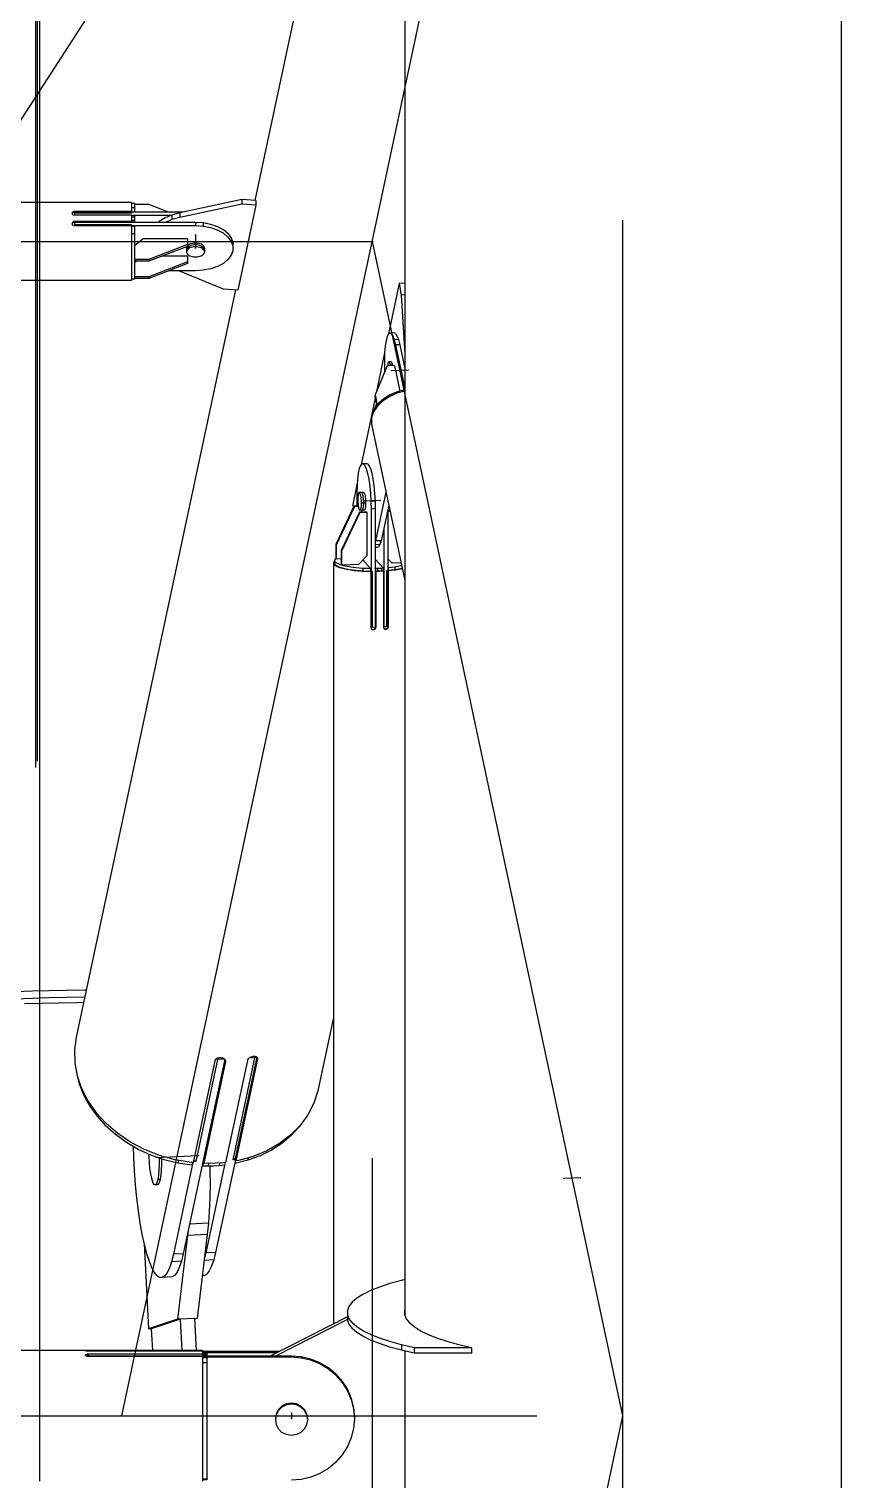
# Model space of a CAD drawing. Header units: millimetres. Extents: x 150209.93 to 150215.05, y 136675.65 to 136679.93.
# Drawn here: x 150211.3608 to 150211.4175, y 136676.3142 to 136676.4155 of the extents above; entities that cross this region are included whole.
import ezdxf

# ---------------------------------------------------------------- set-up
doc = ezdxf.new("R2010")
doc.units = ezdxf.units.MM
doc.header["$LTSCALE"] = 0.25
for name, pattern in [('CENTER', [50.8, 31.75, -6.35, 6.35, -6.35]), ('XKITLINE00', [0]), ('XKITLINE02', [4, 2, -2])]:
    doc.linetypes.add(name, pattern=pattern)

# ---------------------------------------------------------------- blocks, each defined once
blk = doc.blocks.new('çatıı')
at = {"color": 8, "linetype": 'CENTER'}
for p, q in [((12195, 3440.27), (12370, 4260.27)), ((12370, 2357.78), (12370, 3985.69)), ((11927.5, 3850.27), (12282.5, 3850.27)), ((12220.7, 3852.68), (12220.7, 3847.87)), ((12282.5, 3030.27), (12282.5, 3850.27)), ((12370, 3440.27), (12282.5, 3850.27)), ((12289.14, 3805.2), (12295.04, 3805.44)), ((12285.44, 3759.83), (12279.55, 3759.59)), ((12206.96, 3530.51), (12221.68, 3531.13)), ((12355.23, 3523.37), (12349.34, 3523.12)), ((11840, 3440.27), (12370, 3440.27)), ((12370, 2620.27), (12195, 3440.27)), ((12254.2, 3441.28), (12254.2, 3439.27)), ((12282.5, 3030.27), (12370, 3440.27))]:
    blk.add_line(p, q, dxfattribs=at)
at = {"color": 116, "linetype": 'XKITLINE02', "true_color": 0x136734}
for p, q in [((12164.82, 4166.61), (12164.82, 3000.84)), ((12165.35, 4168.77), (12165.35, 3002.41)), ((12166.2, 3987), (12166.2, 3902.93)), ((12166.2, 3463.1), (12166.2, 3417.45))]:
    blk.add_line(p, q, dxfattribs=at)
at = {"color": 8, "linetype": 'XKITLINE00'}
for p, q in [((12262.23, 4051.51), (11986.48, 3624.87)), ((12280.73, 4048.99), (12241.38, 3864.57)), ((12293.8, 3985.69), (12293.8, 3475.54)), ((12446.2, 3985.69), (12446.2, 2357.78)), ((12198.4, 3863.92), (12140.98, 3863.92)), ((12177.59, 3860.28), (12177.55, 3860.09)), ((12177.55, 3860.09), (12177.59, 3859.9)), ((12177.71, 3860.46), (12177.59, 3860.28)), ((12177.71, 3860.1), (12177.59, 3859.92)), ((12177.59, 3859.9), (12177.71, 3859.72)), ((12177.88, 3860.58), (12177.71, 3860.46)), ((12177.87, 3860.21), (12177.71, 3860.1)), ((12177.9, 3860.23), (12177.87, 3860.21)), ((12178.14, 3860.67), (12177.9, 3860.59)), ((12178.14, 3860.3), (12177.9, 3860.23)), ((12178.4, 3860.7), (12178.14, 3860.67)), ((12178.4, 3860.33), (12178.14, 3860.3)), ((12178.4, 3860.7), (12178.4, 3860.36)), ((12198.4, 3860.7), (12178.4, 3860.7)), ((12198.4, 3860.36), (12178.4, 3860.36)), ((12178.4, 3860.36), (12178.4, 3859.47)), ((12198.4, 3860.15), (12178.4, 3860.15)), ((12198.4, 3863.92), (12198.4, 3863.48)), ((12198.4, 3863.48), (12198.4, 3860.51)), ((12199.4, 3863.48), (12198.4, 3863.48)), ((12199.4, 3861.98), (12198.4, 3861.98)), ((12198.4, 3860.51), (12198.4, 3860.15)), ((12216.41, 3860.51), (12198.4, 3860.51)), ((12199.4, 3863.48), (12199.4, 3863)), ((12204.4, 3863.18), (12199.4, 3863.18)), ((12199.4, 3863), (12199.4, 3860.51)), ((12211.32, 3860.51), (12204.4, 3863.18)), ((12215.18, 3860.25), (12212.48, 3859.49)), ((12236.86, 3864.92), (12215.18, 3860.25)), ((12236.86, 3863.31), (12215.18, 3858.65)), ((12215.18, 3860.25), (12215.18, 3858.65)), ((12241.82, 3862.93), (12235.49, 3833.27)), ((12236.86, 3864.92), (12236.86, 3863.31)), ((12241.82, 3864.54), (12236.86, 3864.92)), ((12241.82, 3862.93), (12236.86, 3863.31)), ((12241.82, 3864.54), (12241.82, 3862.93)), ((12177.59, 3856.71), (12177.55, 3856.48)), ((12177.55, 3856.48), (12177.59, 3856.25)), ((12177.71, 3856.92), (12177.59, 3856.71)), ((12177.71, 3856.56), (12177.59, 3856.35)), ((12177.59, 3856.25), (12177.71, 3856.05)), ((12177.9, 3859.58), (12177.71, 3859.72)), ((12177.9, 3857.08), (12177.71, 3856.92)), ((12177.9, 3856.72), (12177.71, 3856.56)), ((12177.9, 3855.89), (12177.71, 3856.05)), ((12178.14, 3859.5), (12177.9, 3859.58)), ((12178.14, 3857.19), (12177.9, 3857.08)), ((12178.14, 3856.83), (12177.9, 3856.72)), ((12178.14, 3855.8), (12177.9, 3855.89)), ((12178.4, 3859.47), (12178.14, 3859.5)), ((12178.4, 3857.22), (12178.14, 3857.19)), ((12178.14, 3857.19), (12178.14, 3856.83)), ((12178.4, 3856.86), (12178.14, 3856.83)), ((12178.4, 3855.74), (12178.14, 3855.8)), ((12198.4, 3859.47), (12178.4, 3859.47)), ((12178.4, 3857.22), (12178.4, 3856.91)), ((12198.4, 3857.22), (12178.4, 3857.22)), ((12178.4, 3856.91), (12178.4, 3855.74)), ((12220.7, 3856.91), (12178.4, 3856.91)), ((12198.4, 3856.07), (12178.4, 3856.07)), ((12198.4, 3855.74), (12178.4, 3855.74)), ((12198.4, 3859.47), (12198.4, 3857.22)), ((12212.05, 3859.31), (12198.4, 3859.31)), ((12199.4, 3859.28), (12198.4, 3859.28)), ((12199.4, 3858.75), (12198.4, 3858.75)), ((12199.4, 3857.63), (12198.4, 3857.63)), ((12198.4, 3857.22), (12198.4, 3856.91)), ((12198.4, 3857.03), (12198.4, 3856.91)), ((12199.4, 3857.03), (12198.4, 3857.03)), ((12198.4, 3856.07), (12198.4, 3855.74)), ((12198.4, 3855.74), (12198.4, 3836.63)), ((12220.7, 3855.7), (12198.4, 3855.7)), ((12199.4, 3855.49), (12198.4, 3855.49)), ((12199.4, 3859.28), (12199.4, 3858.2)), ((12199.4, 3858.2), (12199.4, 3856.91)), ((12199.4, 3855.49), (12199.4, 3850.2)), ((12207.99, 3857.18), (12207.69, 3856.91)), ((12210.06, 3858.46), (12207.99, 3857.18)), ((12212.48, 3859.49), (12210.06, 3858.46)), ((12212.48, 3857.89), (12210.18, 3856.91)), ((12212.48, 3859.49), (12212.48, 3857.89)), ((12215.18, 3858.65), (12212.48, 3857.89)), ((12220.7, 3856.91), (12220.7, 3855.7)), ((12223.43, 3856.74), (12220.7, 3856.91)), ((12223.43, 3855.53), (12220.7, 3855.7)), ((12223.43, 3856.74), (12223.43, 3855.53)), ((12226.03, 3856.23), (12223.43, 3856.74)), ((12226.03, 3855.03), (12223.43, 3855.53)), ((12228.4, 3855.41), (12226.03, 3856.23)), ((12228.4, 3854.21), (12226.03, 3855.03)), ((12230.44, 3854.31), (12228.4, 3855.41)), ((12199.4, 3852.9), (12198.4, 3852.9)), ((12202.4, 3851.16), (12199.4, 3848.76)), ((12199.4, 3850.2), (12199.4, 3843.96)), ((12217.9, 3851.16), (12202.4, 3851.16)), ((12217.9, 3851.16), (12217.9, 3848.56)), ((12230.44, 3853.11), (12228.4, 3854.21)), ((12232.05, 3852.99), (12230.44, 3854.31)), ((12232.05, 3851.79), (12230.44, 3853.11)), ((12232.05, 3852.99), (12233.16, 3851.49)), ((12232.05, 3851.79), (12233.16, 3850.29)), ((12233.16, 3851.49), (12233.73, 3849.89)), ((12233.16, 3850.29), (12233.73, 3848.69)), ((12233.73, 3849.89), (12233.73, 3847.05)), ((12217.9, 3849.16), (12204.4, 3843.95)), ((12217.9, 3848.56), (12204.4, 3843.35)), ((12217.9, 3845.18), (12209.15, 3845.18)), ((12217.65, 3848.19), (12217.6, 3847.87)), ((12217.6, 3847.87), (12217.6, 3847.23)), ((12217.65, 3847.55), (12217.6, 3847.23)), ((12217.65, 3847.55), (12217.6, 3847.23)), ((12217.6, 3847.23), (12217.6, 3846.59)), ((12217.65, 3846.91), (12217.6, 3846.59)), ((12217.6, 3846.59), (12217.65, 3846.27)), ((12217.79, 3848.5), (12217.65, 3848.19)), ((12217.79, 3847.86), (12217.65, 3847.55)), ((12217.79, 3847.86), (12217.65, 3847.55)), ((12217.79, 3847.22), (12217.65, 3846.91)), ((12217.65, 3846.27), (12217.79, 3845.95)), ((12217.8, 3848.52), (12217.79, 3848.5)), ((12218.02, 3848.16), (12217.79, 3847.86)), ((12218.02, 3848.16), (12217.79, 3847.86)), ((12218.02, 3847.51), (12217.79, 3847.22)), ((12217.79, 3845.95), (12218.02, 3845.66)), ((12218.02, 3848.8), (12217.9, 3848.65)), ((12217.9, 3845.18), (12217.9, 3842.58)), ((12218.33, 3849.06), (12218.02, 3848.8)), ((12218.33, 3848.42), (12218.02, 3848.16)), ((12218.33, 3848.42), (12218.02, 3848.16)), ((12218.33, 3847.78), (12218.02, 3847.51)), ((12218.33, 3845.4), (12218.02, 3845.66)), ((12218.71, 3849.29), (12218.33, 3849.06)), ((12218.71, 3848.65), (12218.33, 3848.42)), ((12218.71, 3848.65), (12218.33, 3848.42)), ((12218.71, 3848.01), (12218.33, 3847.78)), ((12218.71, 3845.17), (12218.33, 3845.4)), ((12219.15, 3849.48), (12218.71, 3849.29)), ((12219.15, 3848.83), (12218.71, 3848.65)), ((12219.15, 3848.83), (12218.71, 3848.65)), ((12219.15, 3848.19), (12218.71, 3848.01)), ((12219.15, 3844.98), (12218.71, 3845.17)), ((12219.64, 3849.61), (12219.15, 3849.48)), ((12219.64, 3848.97), (12219.15, 3848.83)), ((12219.64, 3848.97), (12219.15, 3848.83)), ((12219.64, 3848.33), (12219.15, 3848.19)), ((12219.64, 3844.85), (12219.15, 3844.98)), ((12220.16, 3849.7), (12219.64, 3849.61)), ((12220.16, 3849.05), (12219.64, 3848.97)), ((12220.16, 3849.05), (12219.64, 3848.97)), ((12220.16, 3848.41), (12219.64, 3848.33)), ((12220.16, 3844.76), (12219.64, 3844.85)), ((12220.7, 3849.72), (12220.16, 3849.7)), ((12220.7, 3849.08), (12220.16, 3849.05)), ((12220.7, 3849.08), (12220.16, 3849.05)), ((12220.7, 3848.44), (12220.16, 3848.41)), ((12220.7, 3844.73), (12220.16, 3844.76)), ((12220.7, 3849.72), (12220.7, 3849.08)), ((12221.24, 3849.7), (12220.7, 3849.72)), ((12221.24, 3849.05), (12220.7, 3849.08)), ((12221.24, 3849.05), (12220.7, 3849.08)), ((12220.7, 3849.08), (12220.7, 3848.44)), ((12221.24, 3848.41), (12220.7, 3848.44)), ((12221.24, 3844.76), (12220.7, 3844.73)), ((12221.76, 3849.61), (12221.24, 3849.7)), ((12221.76, 3848.97), (12221.24, 3849.05)), ((12221.76, 3848.97), (12221.24, 3849.05)), ((12221.76, 3848.33), (12221.24, 3848.41)), ((12221.76, 3844.85), (12221.24, 3844.76)), ((12222.25, 3849.48), (12221.76, 3849.61)), ((12222.25, 3848.83), (12221.76, 3848.97)), ((12222.25, 3848.83), (12221.76, 3848.97)), ((12222.25, 3848.19), (12221.76, 3848.33)), ((12222.25, 3844.98), (12221.76, 3844.85)), ((12222.7, 3849.29), (12222.25, 3849.48)), ((12222.7, 3848.65), (12222.25, 3848.83)), ((12222.7, 3848.65), (12222.25, 3848.83)), ((12222.7, 3848.01), (12222.25, 3848.19)), ((12222.7, 3845.17), (12222.25, 3844.98)), ((12223.08, 3849.06), (12222.7, 3849.29)), ((12223.08, 3848.42), (12222.7, 3848.65)), ((12223.08, 3848.42), (12222.7, 3848.65)), ((12223.08, 3847.78), (12222.7, 3848.01)), ((12223.08, 3845.4), (12222.7, 3845.17)), ((12223.39, 3848.8), (12223.08, 3849.06)), ((12223.39, 3848.16), (12223.08, 3848.42)), ((12223.39, 3848.16), (12223.08, 3848.42)), ((12223.39, 3847.51), (12223.08, 3847.78)), ((12223.39, 3845.66), (12223.08, 3845.4)), ((12223.39, 3848.8), (12223.62, 3848.5)), ((12223.39, 3848.16), (12223.62, 3847.86)), ((12223.39, 3848.16), (12223.62, 3847.86)), ((12223.39, 3847.51), (12223.62, 3847.22)), ((12223.62, 3845.95), (12223.39, 3845.66)), ((12223.62, 3848.5), (12223.76, 3848.19)), ((12223.62, 3847.86), (12223.76, 3847.55)), ((12223.62, 3847.86), (12223.76, 3847.55)), ((12223.62, 3847.22), (12223.76, 3846.91)), ((12223.76, 3846.27), (12223.62, 3845.95)), ((12223.76, 3848.19), (12223.8, 3847.87)), ((12223.76, 3847.55), (12223.8, 3847.23)), ((12223.76, 3847.55), (12223.8, 3847.23)), ((12223.76, 3846.91), (12223.8, 3846.59)), ((12223.8, 3846.59), (12223.76, 3846.27)), ((12223.8, 3847.87), (12223.8, 3847.23)), ((12223.8, 3847.23), (12223.8, 3846.59)), ((12233.16, 3845.45), (12232.05, 3843.95)), ((12233.73, 3847.05), (12233.16, 3845.45)), ((12199.4, 3843.96), (12199.4, 3843.95)), ((12199.4, 3843.95), (12199.4, 3843.92)), ((12204.4, 3843.95), (12199.4, 3843.95)), ((12199.4, 3843.92), (12199.4, 3837.39)), ((12200.12, 3843.35), (12199.4, 3842.77)), ((12204.4, 3843.35), (12199.4, 3843.35)), ((12204.4, 3843.95), (12204.4, 3843.35)), ((12217.9, 3843.18), (12204.4, 3837.97)), ((12217.9, 3842.58), (12204.4, 3837.37)), ((12220.7, 3840.04), (12211.32, 3840.04)), ((12230.53, 3833.65), (12214.91, 3840.04)), ((12223.43, 3840.21), (12220.7, 3840.04)), ((12226.03, 3840.71), (12223.43, 3840.21)), ((12228.4, 3841.53), (12226.03, 3840.71)), ((12230.44, 3842.63), (12228.4, 3841.53)), ((12232.05, 3843.95), (12230.44, 3842.63)), ((12198.4, 3836.63), (12123.35, 3836.63)), ((12199.4, 3837.06), (12198.4, 3837.06)), ((12204.4, 3837.97), (12199.4, 3837.97)), ((12199.4, 3837.39), (12199.4, 3837.37)), ((12199.4, 3837.37), (12199.4, 3837.13)), ((12204.4, 3837.37), (12199.4, 3837.37)), ((12199.4, 3837.13), (12199.4, 3837.06)), ((12204.4, 3837.97), (12204.4, 3837.37)), ((12291.86, 3835.58), (12288.16, 3817.99)), ((12293.8, 3835.66), (12291.86, 3835.58)), ((12291.86, 3835.58), (12292.57, 3831.56)), ((12234.71, 3833.33), (12179.05, 3572.53)), ((12235.49, 3833.27), (12230.53, 3833.65)), ((12293.8, 3831.61), (12292.57, 3831.56)), ((12292.57, 3831.56), (12293.8, 3810.93)), ((12287.27, 3815.62), (12286.97, 3813.75)), ((12287.64, 3817.04), (12287.27, 3815.62)), ((12288.08, 3817.94), (12287.64, 3817.04)), ((12288.57, 3818.28), (12288.08, 3817.94)), ((12290.04, 3818.34), (12288.57, 3818.28)), ((12289.08, 3818.05), (12288.57, 3818.28)), ((12289.08, 3818.05), (12289.6, 3817.26)), ((12289.6, 3817.26), (12290.09, 3815.94)), ((12290.56, 3818.11), (12290.04, 3818.34)), ((12291.57, 3816.01), (12290.09, 3815.94)), ((12290.09, 3815.94), (12290.55, 3814.16)), ((12290.56, 3818.11), (12291.07, 3817.32)), ((12291.07, 3817.32), (12291.57, 3816.01)), ((12291.57, 3816.01), (12292.02, 3814.22)), ((12286.77, 3811.39), (12283.93, 3797.91)), ((12286.77, 3811.5), (12286.68, 3808.98)), ((12286.97, 3813.75), (12286.77, 3811.5)), ((12292.02, 3814.22), (12290.55, 3814.16)), ((12290.55, 3814.16), (12293.8, 3798.94)), ((12292.02, 3814.22), (12293.8, 3805.9)), ((12287.71, 3806.82), (12283.43, 3796.72)), ((12286.68, 3808.98), (12286.69, 3806.29)), ((12286.69, 3806.29), (12286.77, 3804.59)), ((12290.17, 3806.92), (12287.71, 3806.82)), ((12287.83, 3807.02), (12287.81, 3806.82)), ((12287.88, 3807.42), (12287.83, 3807.02)), ((12287.94, 3807.76), (12287.88, 3807.42)), ((12288.02, 3808.01), (12287.94, 3807.76)), ((12288.11, 3808.18), (12288.02, 3808.01)), ((12288.2, 3808.26), (12288.11, 3808.18)), ((12288.99, 3808.29), (12288.2, 3808.26)), ((12288.3, 3808.24), (12288.2, 3808.26)), ((12288.3, 3808.24), (12288.4, 3808.13)), ((12288.4, 3808.13), (12288.51, 3807.93)), ((12288.51, 3807.93), (12288.6, 3807.64)), ((12288.6, 3807.64), (12288.69, 3807.28)), ((12289.48, 3807.32), (12288.69, 3807.28)), ((12288.69, 3807.28), (12288.77, 3806.86)), ((12289.09, 3808.27), (12288.99, 3808.29)), ((12289.09, 3808.27), (12289.19, 3808.16)), ((12289.19, 3808.16), (12289.29, 3807.96)), ((12289.29, 3807.96), (12289.39, 3807.68)), ((12289.39, 3807.68), (12289.48, 3807.32)), ((12289.48, 3807.32), (12289.55, 3806.89)), ((12290.17, 3806.92), (12292.07, 3798.03)), ((12283.43, 3795.52), (12278.55, 3772.34)), ((12283.43, 3796.72), (12283.32, 3796.04)), ((12283.32, 3796.04), (12284.01, 3792.8)), ((12283.43, 3796.72), (12284.21, 3793.08)), ((12285.99, 3794.46), (12284.11, 3792.63)), ((12286.54, 3795.37), (12284.76, 3793.79)), ((12288.34, 3796.03), (12285.99, 3794.46)), ((12288.69, 3796.71), (12286.54, 3795.37)), ((12291.06, 3797.25), (12288.34, 3796.03)), ((12291.12, 3797.77), (12288.69, 3796.71)), ((12293.8, 3798), (12291.06, 3797.25)), ((12293.74, 3798.49), (12291.12, 3797.77)), ((12291.12, 3797.77), (12291.23, 3797.29)), ((12293.74, 3798.49), (12293.8, 3798.21)), ((12282.81, 3790.61), (12282.15, 3788.52)), ((12282.36, 3789.88), (12282.25, 3789.2)), ((12282.25, 3789.2), (12282.3, 3788.98)), ((12283.87, 3793.45), (12282.36, 3789.88)), ((12282.36, 3789.88), (12282.45, 3789.46)), ((12282.6, 3790.2), (12282.53, 3789.7)), ((12283.43, 3792.04), (12282.6, 3790.2)), ((12284.11, 3792.63), (12282.81, 3790.61)), ((12284.2, 3793.05), (12283.43, 3792.04)), ((12284.21, 3793.08), (12284.2, 3793.05)), ((12284.76, 3793.79), (12284.21, 3793.06)), ((12284.22, 3793.08), (12284.21, 3793.08)), ((12282.15, 3788.52), (12282.16, 3786.46)), ((12282.16, 3786.46), (12293.8, 3731.95)), ((12277.55, 3769.35), (12277.29, 3767.32)), ((12277.89, 3770.95), (12277.55, 3769.35)), ((12278.31, 3772.05), (12277.89, 3770.95)), ((12278.79, 3772.61), (12278.31, 3772.05)), ((12280.26, 3772.67), (12278.79, 3772.61)), ((12279.29, 3772.6), (12278.79, 3772.61)), ((12279.29, 3772.6), (12279.81, 3772.02)), ((12279.81, 3772.02), (12280.31, 3770.9)), ((12280.76, 3772.66), (12280.26, 3772.67)), ((12280.31, 3770.9), (12280.79, 3769.28)), ((12280.76, 3772.66), (12281.28, 3772.08)), ((12280.79, 3769.28), (12281.2, 3767.24)), ((12281.28, 3772.08), (12281.79, 3770.96)), ((12281.79, 3770.96), (12282.26, 3769.34)), ((12282.26, 3769.34), (12282.68, 3767.3)), ((12277.19, 3765.86), (12275.64, 3758.47)), ((12277.13, 3764.96), (12277.08, 3762.36)), ((12277.29, 3767.32), (12277.13, 3764.96)), ((12281.2, 3767.24), (12281.55, 3764.87)), ((12281.55, 3764.87), (12281.81, 3762.26)), ((12282.68, 3767.3), (12283.02, 3764.93)), ((12283.02, 3764.93), (12283.28, 3762.32)), ((12277.08, 3762.36), (12277.08, 3757.96)), ((12277.4, 3760.69), (12277.39, 3760.18)), ((12277.39, 3760.18), (12277.4, 3759.64)), ((12277.43, 3761.17), (12277.4, 3760.69)), ((12277.4, 3759.64), (12277.43, 3759.1)), ((12277.47, 3761.6), (12277.43, 3761.17)), ((12277.43, 3759.1), (12277.47, 3758.58)), ((12277.53, 3761.97), (12277.47, 3761.6)), ((12277.6, 3762.26), (12277.53, 3761.97)), ((12277.69, 3762.47), (12277.6, 3762.26)), ((12277.78, 3762.59), (12277.69, 3762.47)), ((12277.88, 3762.62), (12277.78, 3762.59)), ((12278.66, 3762.65), (12277.88, 3762.62)), ((12277.98, 3762.55), (12277.88, 3762.62)), ((12278.76, 3762.58), (12277.98, 3762.55)), ((12277.98, 3762.55), (12278.08, 3762.39)), ((12278.08, 3762.39), (12278.18, 3762.14)), ((12278.18, 3762.14), (12278.27, 3761.82)), ((12278.27, 3761.82), (12278.35, 3761.42)), ((12278.35, 3761.42), (12278.43, 3760.97)), ((12278.43, 3760.97), (12278.48, 3760.47)), ((12278.48, 3760.47), (12278.53, 3759.94)), ((12278.53, 3759.94), (12278.55, 3759.4)), ((12278.55, 3759.4), (12278.56, 3758.87)), ((12278.56, 3758.87), (12278.55, 3758.35)), ((12279.35, 3758.9), (12278.56, 3758.87)), ((12279.45, 3762.68), (12278.66, 3762.65)), ((12278.76, 3762.58), (12278.66, 3762.65)), ((12278.76, 3762.58), (12278.66, 3762.65)), ((12279.55, 3762.61), (12278.76, 3762.58)), ((12278.76, 3762.58), (12278.87, 3762.42)), ((12278.76, 3762.58), (12278.87, 3762.42)), ((12278.87, 3762.42), (12278.96, 3762.18)), ((12278.87, 3762.42), (12278.96, 3762.18)), ((12278.96, 3762.18), (12279.06, 3761.85)), ((12278.96, 3762.18), (12279.06, 3761.85)), ((12279.06, 3761.85), (12279.14, 3761.45)), ((12279.06, 3761.85), (12279.14, 3761.45)), ((12279.14, 3761.45), (12279.21, 3761)), ((12279.14, 3761.45), (12279.21, 3761)), ((12279.21, 3761), (12279.27, 3760.5)), ((12279.21, 3761), (12279.27, 3760.5)), ((12279.27, 3760.5), (12279.31, 3759.97)), ((12279.27, 3760.5), (12279.31, 3759.97)), ((12279.31, 3759.97), (12279.34, 3759.44)), ((12279.31, 3759.97), (12279.34, 3759.44)), ((12279.34, 3759.44), (12279.35, 3758.9)), ((12279.34, 3759.44), (12279.35, 3758.9)), ((12279.35, 3758.9), (12279.34, 3758.38)), ((12279.35, 3758.9), (12279.34, 3758.38)), ((12280.13, 3758.93), (12279.35, 3758.9)), ((12279.55, 3762.61), (12279.45, 3762.68)), ((12279.55, 3762.61), (12279.65, 3762.46)), ((12279.65, 3762.46), (12279.75, 3762.21)), ((12279.75, 3762.21), (12279.84, 3761.88)), ((12279.84, 3761.88), (12279.93, 3761.49)), ((12279.93, 3761.49), (12280, 3761.03)), ((12280, 3761.03), (12280.06, 3760.53)), ((12280.06, 3760.53), (12280.1, 3760.01)), ((12280.1, 3760.01), (12280.13, 3759.47)), ((12280.13, 3759.47), (12280.13, 3758.93)), ((12280.13, 3758.93), (12280.13, 3758.42)), ((12281.81, 3762.26), (12281.97, 3759.54)), ((12283.44, 3759.6), (12281.97, 3759.54)), ((12281.97, 3759.54), (12282.02, 3756.82)), ((12283.28, 3762.32), (12283.44, 3759.6)), ((12283.44, 3759.6), (12283.5, 3756.88)), ((12287.21, 3762.79), (12283.63, 3745.73)), ((12276.06, 3757.91), (12269.67, 3744.47)), ((12276.24, 3757.7), (12269.86, 3744.25)), ((12277.94, 3755.8), (12271.56, 3742.35)), ((12278.13, 3755.59), (12271.75, 3742.14)), ((12275.64, 3758.47), (12275.82, 3757.42)), ((12277.55, 3757.98), (12276.06, 3757.91)), ((12276.06, 3757.91), (12276.24, 3757.7)), ((12277.58, 3757.76), (12276.24, 3757.7)), ((12277.47, 3758.58), (12277.53, 3758.08)), ((12277.53, 3758.08), (12277.6, 3757.62)), ((12277.6, 3757.62), (12277.69, 3757.23)), ((12277.69, 3757.23), (12277.78, 3756.9)), ((12277.78, 3756.9), (12277.88, 3756.65)), ((12277.88, 3756.65), (12277.98, 3756.5)), ((12280.4, 3755.9), (12277.94, 3755.8)), ((12277.94, 3755.8), (12278.13, 3755.59)), ((12278.08, 3756.43), (12277.98, 3756.5)), ((12278.87, 3756.46), (12278.08, 3756.43)), ((12278.18, 3756.45), (12278.08, 3756.43)), ((12280.59, 3755.69), (12278.13, 3755.59)), ((12278.27, 3756.57), (12278.18, 3756.45)), ((12278.35, 3756.78), (12278.27, 3756.57)), ((12278.43, 3757.07), (12278.35, 3756.78)), ((12278.48, 3757.44), (12278.43, 3757.07)), ((12278.53, 3757.87), (12278.48, 3757.44)), ((12278.55, 3758.35), (12278.53, 3757.87)), ((12278.7, 3756.45), (12278.7, 3755.83)), ((12278.96, 3756.49), (12278.87, 3756.46)), ((12279.65, 3756.49), (12278.87, 3756.46)), ((12278.96, 3756.49), (12278.87, 3756.46)), ((12279.06, 3756.61), (12278.96, 3756.49)), ((12279.06, 3756.61), (12278.96, 3756.49)), ((12279.14, 3756.81), (12279.06, 3756.61)), ((12279.14, 3756.81), (12279.06, 3756.61)), ((12279.21, 3757.11), (12279.14, 3756.81)), ((12279.21, 3757.11), (12279.14, 3756.81)), ((12279.27, 3757.47), (12279.21, 3757.11)), ((12279.27, 3757.47), (12279.21, 3757.11)), ((12279.31, 3757.9), (12279.27, 3757.47)), ((12279.31, 3757.9), (12279.27, 3757.47)), ((12279.34, 3758.38), (12279.31, 3757.9)), ((12279.34, 3758.38), (12279.31, 3757.9)), ((12279.75, 3756.52), (12279.65, 3756.49)), ((12279.84, 3756.64), (12279.75, 3756.52)), ((12279.93, 3756.85), (12279.84, 3756.64)), ((12280, 3757.14), (12279.93, 3756.85)), ((12280.06, 3757.51), (12280, 3757.14)), ((12280.1, 3757.94), (12280.06, 3757.51)), ((12280.13, 3758.42), (12280.1, 3757.94)), ((12280.4, 3755.9), (12280.59, 3755.69)), ((12280.59, 3755.69), (12280.59, 3740.55)), ((12283.5, 3756.88), (12282.02, 3756.82)), ((12282.02, 3756.82), (12282.02, 3735.04)), ((12283.5, 3756.88), (12283.5, 3715.57)), ((12288.19, 3758.19), (12285.59, 3745.81)), ((12287.91, 3756.86), (12287.91, 3735.29)), ((12287.91, 3756.39), (12288, 3756.22)), ((12288.61, 3756.24), (12287.91, 3756.21)), ((12288.66, 3756.02), (12287.91, 3755.99)), ((12286.44, 3749.86), (12286.44, 3715.69)), ((12269.67, 3744.47), (12269.86, 3744.25)), ((12269.67, 3744.47), (12269.67, 3739.58)), ((12269.86, 3744.25), (12269.86, 3739.37)), ((12283.63, 3745.73), (12283.5, 3745.35)), ((12285.13, 3744.47), (12283.5, 3744.4)), ((12284.05, 3743.47), (12283.5, 3743.45)), ((12285.59, 3745.81), (12283.63, 3745.73)), ((12284.61, 3743.68), (12284.05, 3743.47)), ((12285.13, 3744.47), (12284.61, 3743.68)), ((12285.59, 3745.81), (12285.13, 3744.47)), ((12269.3, 3738.68), (12268.85, 3738.03)), ((12269.34, 3739.24), (12269.3, 3738.66)), ((12269.3, 3738.66), (12269.3, 3737.68)), ((12269.3, 3738.66), (12269.81, 3738.09)), ((12269.68, 3739.57), (12269.34, 3739.24)), ((12269.67, 3739.58), (12269.86, 3739.37)), ((12271.56, 3739.44), (12269.86, 3739.37)), ((12271.56, 3742.35), (12271.75, 3742.14)), ((12271.56, 3742.35), (12271.56, 3737.47)), ((12271.75, 3742.14), (12271.75, 3737.26)), ((12280.59, 3740.55), (12277.64, 3737.5)), ((12279.18, 3739.09), (12281.88, 3736.06)), ((12283.5, 3739.38), (12286.36, 3736.18)), ((12289.43, 3737.99), (12287.91, 3739.43)), ((12268.85, 3738.03), (12268.85, 3472.33)), ((12268.85, 3738.03), (12269.09, 3737.38)), ((12270, 3736.75), (12269.09, 3737.38)), ((12269.3, 3737.68), (12269.81, 3737.11)), ((12270.85, 3737.55), (12269.81, 3738.09)), ((12270.85, 3736.57), (12269.81, 3737.11)), ((12271.54, 3736.18), (12270, 3736.75)), ((12271.74, 3737.27), (12270.85, 3737.55)), ((12272.39, 3736.09), (12270.85, 3736.57)), ((12273.62, 3735.7), (12271.54, 3736.18)), ((12271.56, 3737.47), (12271.75, 3737.26)), ((12277.64, 3737.5), (12271.75, 3737.26)), ((12272.39, 3737.06), (12271.77, 3737.26)), ((12274.35, 3736.66), (12272.39, 3737.06)), ((12274.35, 3735.68), (12272.39, 3736.09)), ((12276.15, 3735.33), (12273.62, 3735.7)), ((12276.65, 3736.35), (12274.35, 3736.66)), ((12276.65, 3735.37), (12274.35, 3735.68)), ((12279, 3735.09), (12276.15, 3735.33)), ((12279.2, 3736.15), (12276.65, 3736.35)), ((12279.2, 3735.17), (12276.65, 3735.37)), ((12281.96, 3735), (12279, 3735.09)), ((12279.2, 3736.15), (12279.2, 3735.17)), ((12281.88, 3736.06), (12279.2, 3736.15)), ((12281.88, 3735.08), (12279.2, 3735.17)), ((12281.88, 3736.06), (12281.88, 3735.08)), ((12281.88, 3735.08), (12281.96, 3735)), ((12281.96, 3735), (12281.96, 3715.47)), ((12281.97, 3735.1), (12282.02, 3735.04)), ((12281.97, 3735.1), (12281.97, 3715.57)), ((12282.47, 3735.06), (12282.02, 3735.04)), ((12282.47, 3735.06), (12282.47, 3715.53)), ((12283.5, 3736.19), (12283.61, 3736.07)), ((12283.5, 3735.22), (12283.61, 3735.09)), ((12283.55, 3735.15), (12283.55, 3715.62)), ((12283.55, 3735.15), (12283.67, 3735.02)), ((12284.3, 3736.08), (12283.61, 3736.07)), ((12283.61, 3736.07), (12283.61, 3735.09)), ((12284.3, 3735.11), (12283.61, 3735.09)), ((12285.07, 3735.05), (12283.67, 3735.02)), ((12283.67, 3735.02), (12283.67, 3715.49)), ((12285, 3736.11), (12284.3, 3736.08)), ((12284.3, 3736.08), (12284.3, 3735.11)), ((12285, 3735.13), (12284.3, 3735.11)), ((12285.68, 3736.14), (12285, 3736.11)), ((12285.68, 3735.16), (12285, 3735.13)), ((12286.42, 3735.14), (12285.07, 3735.05)), ((12286.36, 3736.18), (12285.68, 3736.14)), ((12285.68, 3736.14), (12285.68, 3735.16)), ((12286.36, 3735.2), (12285.68, 3735.16)), ((12286.36, 3736.18), (12286.36, 3735.2)), ((12286.36, 3735.2), (12286.42, 3735.14)), ((12286.42, 3735.14), (12286.42, 3715.61)), ((12287.91, 3735.29), (12287.47, 3735.27)), ((12287.47, 3735.27), (12287.47, 3715.74)), ((12287.87, 3735.28), (12287.87, 3715.81)), ((12287.91, 3736.38), (12287.97, 3736.31)), ((12287.91, 3735.4), (12287.97, 3735.34)), ((12287.93, 3735.38), (12288.05, 3735.25)), ((12287.93, 3735.38), (12287.93, 3715.85)), ((12290.32, 3736.61), (12287.97, 3736.31)), ((12287.97, 3736.31), (12287.97, 3735.34)), ((12290.32, 3735.63), (12287.97, 3735.34)), ((12290.63, 3735.57), (12288.05, 3735.25)), ((12288.05, 3735.25), (12288.05, 3715.72)), ((12292.48, 3738.12), (12289.43, 3737.99)), ((12292.33, 3737), (12290.32, 3736.61)), ((12290.32, 3736.61), (12290.32, 3735.63)), ((12292.33, 3736.02), (12290.32, 3735.63)), ((12292.87, 3736.02), (12290.63, 3735.57)), ((12292.69, 3737.1), (12292.33, 3737)), ((12292.89, 3736.19), (12292.33, 3736.02)), ((12292.92, 3736.04), (12292.87, 3736.02)), ((12283.5, 3718.99), (12283.55, 3718.92)), ((12281.96, 3715.47), (12282.02, 3715.21)), ((12282.47, 3715.53), (12281.97, 3715.57)), ((12282.02, 3715.21), (12282.13, 3714.98)), ((12282.2, 3714.92), (12282.11, 3715.01)), ((12282.31, 3714.8), (12282.13, 3714.98)), ((12282.44, 3714.81), (12282.2, 3714.92)), ((12282.55, 3714.68), (12282.31, 3714.8)), ((12282.7, 3714.77), (12282.44, 3714.81)), ((12283.5, 3715.57), (12282.47, 3715.53)), ((12282.81, 3714.65), (12282.55, 3714.68)), ((12282.97, 3714.82), (12282.7, 3714.77)), ((12283.08, 3714.69), (12282.81, 3714.65)), ((12283.2, 3714.94), (12282.97, 3714.82)), ((12283.32, 3714.81), (12283.08, 3714.69)), ((12283.39, 3715.13), (12283.2, 3714.94)), ((12283.5, 3715), (12283.32, 3714.81)), ((12283.51, 3715.36), (12283.39, 3715.13)), ((12283.63, 3715.24), (12283.5, 3715)), ((12283.55, 3715.62), (12283.51, 3715.36)), ((12283.51, 3715.36), (12283.63, 3715.24)), ((12283.55, 3715.62), (12283.67, 3715.49)), ((12283.67, 3715.49), (12283.63, 3715.24)), ((12286.42, 3715.72), (12286.44, 3715.69)), ((12286.42, 3715.61), (12286.46, 3715.35)), ((12287.47, 3715.74), (12286.44, 3715.69)), ((12286.46, 3715.35), (12286.57, 3715.13)), ((12286.64, 3715.08), (12286.55, 3715.17)), ((12286.75, 3714.96), (12286.57, 3715.13)), ((12286.87, 3714.98), (12286.64, 3715.08)), ((12286.98, 3714.85), (12286.75, 3714.96)), ((12287.12, 3714.96), (12286.87, 3714.98)), ((12287.23, 3714.83), (12286.98, 3714.85)), ((12287.37, 3715.02), (12287.12, 3714.96)), ((12287.49, 3714.89), (12287.23, 3714.83)), ((12287.6, 3715.15), (12287.37, 3715.02)), ((12287.87, 3715.81), (12287.47, 3715.74)), ((12287.71, 3715.02), (12287.49, 3714.89)), ((12287.75, 3715.31), (12287.6, 3715.15)), ((12287.89, 3715.22), (12287.71, 3715.02)), ((12287.78, 3715.35), (12287.75, 3715.31)), ((12287.89, 3715.59), (12287.78, 3715.35)), ((12287.93, 3715.85), (12287.89, 3715.59)), ((12287.99, 3715.46), (12287.89, 3715.22)), ((12287.93, 3715.85), (12288.05, 3715.72)), ((12288.05, 3715.72), (12287.99, 3715.46)), ((12163.62, 3588.49), (12157.96, 3588.29)), ((12169.52, 3588.66), (12163.62, 3588.49)), ((12175.62, 3588.79), (12169.52, 3588.66)), ((12181.89, 3588.89), (12175.62, 3588.79)), ((12181.89, 3586.4), (12175.62, 3586.3)), ((12182.54, 3588.9), (12181.89, 3588.89)), ((12182.01, 3586.4), (12181.89, 3586.4)), ((12163.62, 3585.99), (12157.96, 3585.8)), ((12166.87, 3584.27), (12160.97, 3584.1)), ((12169.52, 3586.16), (12163.62, 3585.99)), ((12172.97, 3584.4), (12166.87, 3584.27)), ((12175.62, 3586.3), (12169.52, 3586.16)), ((12179.23, 3584.51), (12172.97, 3584.4)), ((12181.61, 3584.53), (12179.23, 3584.51)), ((12268.85, 3579.38), (12263.39, 3553.77)), ((12179.05, 3572.53), (12178.42, 3568.08)), ((12178.42, 3568.08), (12178.51, 3563.54)), ((12178.51, 3563.54), (12179.34, 3559)), ((12230.91, 3564.74), (12216.43, 3496.89)), ((12227.46, 3564.27), (12219.87, 3528.68)), ((12228.37, 3564.7), (12220.78, 3529.11)), ((12230.93, 3564.72), (12223.39, 3529.42)), ((12231.16, 3564.04), (12223.57, 3528.45)), ((12227.56, 3564.52), (12227.46, 3564.27)), ((12227.75, 3564.74), (12227.56, 3564.52)), ((12228.01, 3564.93), (12227.75, 3564.74)), ((12228.37, 3564.7), (12227.94, 3564.88)), ((12228.34, 3565.09), (12228.01, 3564.93)), ((12228.72, 3565.2), (12228.34, 3565.09)), ((12230.83, 3564.81), (12228.37, 3564.7)), ((12229.13, 3565.25), (12228.72, 3565.2)), ((12229.55, 3565.26), (12229.13, 3565.25)), ((12229.95, 3565.2), (12229.55, 3565.26)), ((12230.33, 3565.1), (12229.95, 3565.2)), ((12230.65, 3564.94), (12230.33, 3565.1)), ((12230.91, 3564.75), (12230.65, 3564.94)), ((12230.91, 3564.75), (12231.08, 3564.53)), ((12231.07, 3564.54), (12231.16, 3564.04)), ((12231.08, 3564.53), (12231.17, 3564.29)), ((12231.17, 3564.29), (12231.16, 3564.04)), ((12238.82, 3564.36), (12231.22, 3528.76)), ((12241.33, 3565.25), (12233.73, 3529.65)), ((12242.11, 3565.55), (12234.54, 3530.11)), ((12242.13, 3565.54), (12234.61, 3530.29)), ((12242.38, 3564.91), (12234.78, 3529.32)), ((12238.92, 3564.61), (12238.82, 3564.36)), ((12239.1, 3564.86), (12238.92, 3564.61)), ((12239.35, 3565.1), (12239.1, 3564.86)), ((12239.67, 3565.32), (12239.35, 3565.1)), ((12241.33, 3565.25), (12239.46, 3565.17)), ((12240.04, 3565.5), (12239.67, 3565.32)), ((12240.43, 3565.64), (12240.04, 3565.5)), ((12240.83, 3565.73), (12240.43, 3565.64)), ((12241.22, 3565.76), (12240.83, 3565.73)), ((12241.58, 3565.74), (12241.22, 3565.76)), ((12241.98, 3565.62), (12241.33, 3565.25)), ((12241.89, 3565.66), (12241.58, 3565.74)), ((12242.14, 3565.53), (12241.89, 3565.66)), ((12242.14, 3565.53), (12242.3, 3565.36)), ((12242.3, 3565.37), (12242.38, 3564.91)), ((12242.3, 3565.36), (12242.39, 3565.15)), ((12242.39, 3565.15), (12242.38, 3564.91)), ((12179.34, 3559), (12180.89, 3554.53)), ((12179.62, 3558.2), (12180.17, 3556)), ((12180.17, 3556), (12181.7, 3552.14)), ((12180.89, 3554.53), (12183.12, 3550.21)), ((12181.7, 3552.14), (12183.75, 3548.4)), ((12263.39, 3553.77), (12262.03, 3549.48)), ((12183.12, 3550.21), (12186.01, 3546.1)), ((12183.75, 3548.4), (12186.3, 3544.85)), ((12186.01, 3546.1), (12189.5, 3542.29)), ((12227.58, 3549.14), (12227.59, 3549.09)), ((12262.03, 3549.48), (12259.98, 3545.42)), ((12186.3, 3544.85), (12189.32, 3541.51)), ((12192.76, 3538.45), (12189.32, 3541.51)), ((12193.53, 3538.84), (12189.5, 3542.29)), ((12257.26, 3541.67), (12253.92, 3538.28)), ((12256.86, 3541.15), (12254.08, 3538.12)), ((12257.15, 3541.56), (12256.86, 3541.15)), ((12259.98, 3545.42), (12257.26, 3541.67)), ((12196.58, 3535.7), (12192.76, 3538.45)), ((12198.04, 3535.8), (12193.53, 3538.84)), ((12200.72, 3533.3), (12196.58, 3535.7)), ((12202.94, 3533.23), (12198.04, 3535.8)), ((12253.92, 3538.28), (12250.03, 3535.32)), ((12254.08, 3538.12), (12250.85, 3535.41)), ((12198.98, 3534.31), (12199.09, 3530.69)), ((12199.09, 3530.69), (12199.33, 3525.81)), ((12205.13, 3531.28), (12200.72, 3533.3)), ((12208.15, 3531.17), (12202.94, 3533.23)), ((12204.35, 3531.64), (12204.36, 3530.84)), ((12204.36, 3530.84), (12204.48, 3528.69)), ((12209.76, 3529.67), (12205.13, 3531.28)), ((12213.59, 3529.66), (12208.15, 3531.17)), ((12240.84, 3530.87), (12235.7, 3529.46)), ((12243.24, 3531.07), (12238.95, 3529.51)), ((12245.64, 3532.84), (12240.84, 3530.87)), ((12247.22, 3533.05), (12243.24, 3531.07)), ((12250.03, 3535.32), (12245.64, 3532.84)), ((12250.85, 3535.41), (12247.22, 3533.05)), ((12199.33, 3525.81), (12199.68, 3521.01)), ((12204.48, 3528.69), (12204.68, 3526.64)), ((12204.68, 3526.64), (12204.96, 3524.78)), ((12207.94, 3525.99), (12207.79, 3524.22)), ((12208.01, 3527.99), (12207.94, 3525.99)), ((12207.97, 3530.29), (12207.98, 3530.12)), ((12207.98, 3530.12), (12208.01, 3527.99)), ((12208.73, 3526.03), (12208.57, 3524.25)), ((12208.79, 3528.03), (12208.73, 3526.03)), ((12208.77, 3530.01), (12208.79, 3528.03)), ((12214.53, 3528.48), (12209.76, 3529.67)), ((12219.81, 3528.68), (12212.99, 3496.74)), ((12219.16, 3528.72), (12213.59, 3529.66)), ((12214.74, 3529.47), (12214.53, 3528.48)), ((12219.39, 3527.74), (12214.53, 3528.48)), ((12219.87, 3528.68), (12219.16, 3528.72)), ((12219.6, 3528.7), (12219.39, 3527.74)), ((12220.78, 3529.11), (12219.95, 3529.08)), ((12220.78, 3529.11), (12220.02, 3529.41)), ((12223.07, 3527.99), (12223.16, 3527.48)), ((12223.47, 3528.96), (12223.16, 3527.48)), ((12225.09, 3527.45), (12223.16, 3527.48)), ((12223.38, 3529.47), (12223.47, 3528.96)), ((12223.39, 3529.42), (12223.57, 3528.45)), ((12224.77, 3528.37), (12223.57, 3528.45)), ((12230.81, 3527.8), (12224.28, 3497.22)), ((12230.31, 3528.62), (12224.77, 3528.37)), ((12225.29, 3528.4), (12225.09, 3527.45)), ((12227.01, 3527.5), (12225.09, 3527.45)), ((12225.72, 3527.47), (12225.76, 3526.02)), ((12225.76, 3526.02), (12225.8, 3521.11)), ((12228.92, 3527.61), (12227.01, 3527.5)), ((12234.62, 3529.69), (12227.72, 3497.36)), ((12229.12, 3528.57), (12228.92, 3527.61)), ((12230.81, 3527.8), (12228.92, 3527.61)), ((12231.22, 3528.76), (12230.31, 3528.62)), ((12231.01, 3528.73), (12230.81, 3527.8)), ((12234.54, 3530.11), (12233.73, 3529.65)), ((12234.62, 3529.69), (12233.73, 3529.65)), ((12234.39, 3528.61), (12234.43, 3528.37)), ((12234.71, 3529.71), (12234.43, 3528.37)), ((12238.95, 3529.51), (12234.43, 3528.37)), ((12234.54, 3530.11), (12234.62, 3529.69)), ((12234.61, 3530.29), (12234.78, 3529.32)), ((12234.63, 3530.51), (12234.64, 3530.43)), ((12235.7, 3529.46), (12234.78, 3529.32)), ((12239.14, 3530.41), (12238.95, 3529.51)), ((12199.68, 3521.01), (12200.13, 3516.32)), ((12204.96, 3524.78), (12205.29, 3523.21)), ((12205.29, 3523.21), (12205.68, 3522)), ((12205.68, 3522), (12206.08, 3521.21)), ((12206.49, 3520.89), (12206.08, 3521.21)), ((12206.89, 3521.05), (12206.49, 3520.89)), ((12207.28, 3520.92), (12206.49, 3520.89)), ((12207.25, 3521.68), (12206.89, 3521.05)), ((12207.55, 3522.76), (12207.25, 3521.68)), ((12207.67, 3521.08), (12207.28, 3520.92)), ((12207.79, 3524.22), (12207.55, 3522.76)), ((12208.34, 3522.79), (12207.55, 3522.76)), ((12208.03, 3521.72), (12207.67, 3521.08)), ((12208.34, 3522.79), (12208.03, 3521.72)), ((12208.57, 3524.25), (12208.34, 3522.79)), ((12225.8, 3521.11), (12225.72, 3516.35)), ((12200.13, 3516.32), (12200.67, 3511.84)), ((12225.72, 3516.35), (12225.53, 3511.79)), ((12200.67, 3511.84), (12201.3, 3507.6)), ((12225.53, 3511.79), (12225.22, 3507.5)), ((12201.3, 3507.6), (12202, 3503.67)), ((12225.22, 3507.5), (12218.64, 3507.22)), ((12225.22, 3507.5), (12224.82, 3503.54)), ((12202, 3503.67), (12202.77, 3500.11)), ((12202.72, 3500.36), (12204.27, 3470.6)), ((12217.95, 3503.25), (12214.41, 3474.02)), ((12218.09, 3504.68), (12217.95, 3503.25)), ((12224.82, 3503.54), (12217.95, 3503.25)), ((12224.82, 3503.54), (12221.28, 3474.31)), ((12202.77, 3500.11), (12203.6, 3496.96)), ((12203.6, 3496.96), (12204.47, 3494.26)), ((12212.99, 3496.74), (12212.34, 3494.08)), ((12216.43, 3496.89), (12212.99, 3496.74)), ((12216.43, 3496.89), (12215.77, 3494.22)), ((12224.28, 3497.22), (12223.83, 3495.4)), ((12227.72, 3497.36), (12224.28, 3497.22)), ((12227.72, 3497.36), (12227.06, 3494.7)), ((12204.47, 3494.26), (12205.37, 3492.05)), ((12205.37, 3492.05), (12206.3, 3490.36)), ((12206.3, 3490.36), (12207.23, 3489.21)), ((12210.81, 3490.26), (12209.97, 3489.15)), ((12211.61, 3491.91), (12210.81, 3490.26)), ((12212.34, 3494.08), (12211.61, 3491.91)), ((12215.77, 3494.22), (12212.34, 3494.08)), ((12214.25, 3490.4), (12213.4, 3489.3)), ((12215.04, 3492.05), (12214.25, 3490.4)), ((12215.77, 3494.22), (12215.04, 3492.05)), ((12227.06, 3494.7), (12223.73, 3494.56)), ((12225.53, 3490.88), (12224.69, 3489.77)), ((12226.33, 3492.52), (12225.53, 3490.88)), ((12227.06, 3494.7), (12226.33, 3492.52)), ((12208.16, 3488.63), (12207.23, 3489.21)), ((12209.08, 3488.61), (12208.16, 3488.63)), ((12209.97, 3489.15), (12209.08, 3488.61)), ((12212.51, 3488.75), (12209.08, 3488.61)), ((12213.4, 3489.3), (12212.51, 3488.75)), ((12223.8, 3489.22), (12223.08, 3489.19)), ((12224.69, 3489.77), (12223.8, 3489.22)), ((12284.98, 3485.25), (12281.83, 3483.99)), ((12288.59, 3486.45), (12284.98, 3485.25)), ((12292.65, 3487.57), (12288.59, 3486.45)), ((12293.8, 3487.84), (12292.65, 3487.57)), ((12277.03, 3481.32), (12275.4, 3479.92)), ((12279.18, 3482.68), (12277.03, 3481.32)), ((12281.83, 3483.99), (12279.18, 3482.68)), ((12274.31, 3478.5), (12273.76, 3477.06)), ((12273.76, 3477.06), (12273.76, 3475.62)), ((12273.76, 3475.62), (12274.31, 3474.18)), ((12273.76, 3475.62), (12273.76, 3473.67)), ((12275.4, 3479.92), (12274.31, 3478.5)), ((12293.8, 3477.15), (12293.76, 3477.06)), ((12293.76, 3477.06), (12293.76, 3475.62)), ((12293.76, 3475.62), (12294.31, 3474.18)), ((12214.41, 3474.02), (12204.27, 3470.6)), ((12205.25, 3470.64), (12204.27, 3470.6)), ((12215.39, 3474.06), (12205.25, 3470.64)), ((12205.25, 3470.64), (12205.64, 3463.07)), ((12221.28, 3474.31), (12214.41, 3474.02)), ((12220.3, 3474.27), (12215.39, 3474.06)), ((12215.39, 3474.06), (12215.97, 3463.07)), ((12220.3, 3474.27), (12220.89, 3463.07)), ((12221.28, 3474.31), (12220.32, 3473.98)), ((12273.76, 3474.82), (12246.83, 3461.16)), ((12273.76, 3473.93), (12248.59, 3461.16)), ((12273.76, 3473.67), (12274.31, 3472.23)), ((12274.31, 3474.18), (12275.4, 3472.76)), ((12274.31, 3472.23), (12275.4, 3470.81)), ((12277.03, 3471.37), (12275.4, 3472.76)), ((12277.03, 3469.42), (12275.4, 3470.81)), ((12279.18, 3470.01), (12277.03, 3471.37)), ((12281.83, 3468.69), (12279.18, 3470.01)), ((12294.31, 3474.18), (12295.4, 3472.76)), ((12297.03, 3471.37), (12295.4, 3472.76)), ((12299.18, 3470.01), (12297.03, 3471.37)), ((12301.83, 3468.69), (12299.18, 3470.01)), ((12279.18, 3468.06), (12277.03, 3469.42)), ((12281.83, 3466.74), (12279.18, 3468.06)), ((12284.98, 3467.43), (12281.83, 3468.69)), ((12284.98, 3465.48), (12281.83, 3466.74)), ((12288.59, 3466.24), (12284.98, 3467.43)), ((12288.59, 3464.29), (12284.98, 3465.48)), ((12292.65, 3465.11), (12288.59, 3466.24)), ((12297.11, 3464.07), (12292.65, 3465.11)), ((12292.65, 3465.11), (12292.65, 3463.16)), ((12304.98, 3467.43), (12301.83, 3468.69)), ((12308.59, 3466.24), (12304.98, 3467.43)), ((12312.65, 3465.11), (12308.59, 3466.24)), ((12317.11, 3464.07), (12312.65, 3465.11)), ((12182.19, 3463.1), (12027.8, 3463.1)), ((12182.19, 3463.1), (12182.11, 3463.05)), ((12182.11, 3463.05), (12182.11, 3463.01)), ((12182.19, 3462.97), (12182.11, 3463.01)), ((12182.19, 3461.61), (12182.11, 3461.52)), ((12182.11, 3461.52), (12182.11, 3461.42)), ((12182.11, 3461.42), (12182.19, 3461.32)), ((12182.36, 3463.09), (12182.19, 3463.1)), ((12182.36, 3462.93), (12182.19, 3462.97)), ((12182.36, 3461.69), (12182.19, 3461.61)), ((12182.36, 3461.2), (12182.19, 3461.32)), ((12182.6, 3463.08), (12182.36, 3463.09)), ((12182.6, 3462.9), (12182.36, 3462.93)), ((12182.6, 3461.75), (12182.36, 3461.69)), ((12182.6, 3461.1), (12182.36, 3461.2)), ((12182.89, 3463.07), (12182.6, 3463.08)), ((12182.89, 3462.89), (12182.6, 3462.9)), ((12182.89, 3461.79), (12182.6, 3461.75)), ((12182.89, 3461.04), (12182.6, 3461.1)), ((12183.2, 3463.07), (12182.89, 3463.07)), ((12182.89, 3463.07), (12182.89, 3462.89)), ((12183.2, 3462.88), (12182.89, 3462.89)), ((12183.2, 3461.81), (12182.89, 3461.79)), ((12182.89, 3461.79), (12182.89, 3461.04)), ((12183.2, 3461.02), (12182.89, 3461.04)), ((12223.2, 3463.07), (12183.2, 3463.07)), ((12183.2, 3463.07), (12183.2, 3462.88)), ((12223.2, 3462.88), (12183.2, 3462.88)), ((12183.2, 3461.81), (12183.2, 3461.16)), ((12223.2, 3461.81), (12183.2, 3461.81)), ((12183.2, 3461.16), (12183.2, 3461.02)), ((12254.2, 3461.16), (12183.2, 3461.16)), ((12223.2, 3461.02), (12183.2, 3461.02)), ((12223.2, 3463.07), (12223.2, 3462.88)), ((12223.2, 3462.88), (12223.2, 3461.81)), ((12249.91, 3462.72), (12223.2, 3462.72)), ((12224.7, 3462.47), (12223.2, 3462.47)), ((12224.7, 3462.3), (12223.2, 3462.3)), ((12223.2, 3461.81), (12223.2, 3461.16)), ((12224.7, 3461.76), (12223.2, 3461.76)), ((12223.2, 3461.4), (12223.2, 3461.16)), ((12224.7, 3461.4), (12223.2, 3461.4)), ((12223.2, 3461.02), (12223.2, 3435.18)), ((12254.2, 3460.72), (12223.2, 3460.72)), ((12224.7, 3460.57), (12223.2, 3460.57)), ((12224.7, 3462.47), (12224.7, 3462.06)), ((12249.03, 3462.28), (12224.7, 3462.28)), ((12224.7, 3462.06), (12224.7, 3461.16)), ((12224.7, 3460.57), (12224.7, 3456.58)), ((12254.2, 3461.16), (12254.2, 3460.72)), ((12257.64, 3460.9), (12254.2, 3461.16)), ((12257.64, 3460.45), (12254.2, 3460.72)), ((12257.64, 3460.9), (12257.64, 3460.45)), ((12260.99, 3460.11), (12257.64, 3460.9)), ((12260.99, 3459.67), (12257.64, 3460.45)), ((12264.18, 3458.82), (12260.99, 3460.11)), ((12292.65, 3463.16), (12288.59, 3464.29)), ((12297.11, 3462.12), (12292.65, 3463.16)), ((12293.8, 3462.9), (12293.8, 3410.58)), ((12317.11, 3464.07), (12297.11, 3464.07)), ((12297.11, 3464.07), (12297.11, 3462.12)), ((12317.11, 3462.12), (12297.11, 3462.12)), ((12317.11, 3464.07), (12317.11, 3462.12)), ((12224.7, 3458.81), (12223.2, 3458.81)), ((12224.7, 3456.58), (12224.7, 3418.15)), ((12264.18, 3458.38), (12260.99, 3459.67)), ((12267.13, 3457.07), (12264.18, 3458.82)), ((12267.13, 3456.62), (12264.18, 3458.38)), ((12269.75, 3454.88), (12267.13, 3457.07)), ((12269.75, 3454.43), (12267.13, 3456.62)), ((12269.75, 3454.88), (12271.99, 3452.32)), ((12269.75, 3454.43), (12271.99, 3451.88)), ((12271.99, 3452.32), (12273.8, 3449.45)), ((12271.99, 3451.88), (12273.8, 3449.01)), ((12254.2, 3444.73), (12252.46, 3444.46)), ((12254.2, 3444.55), (12252.46, 3444.28)), ((12254.2, 3444.55), (12252.46, 3444.28)), ((12254.2, 3444.73), (12254.2, 3444.55)), ((12255.93, 3444.46), (12254.2, 3444.73)), ((12255.93, 3444.28), (12254.2, 3444.55)), ((12255.93, 3444.28), (12254.2, 3444.55)), ((12254.2, 3444.55), (12254.2, 3444.37)), ((12273.8, 3449.45), (12275.12, 3446.34)), ((12273.8, 3449.01), (12275.12, 3445.9)), ((12275.12, 3446.34), (12275.92, 3443.07)), ((12275.12, 3445.9), (12275.92, 3442.63)), ((12248.87, 3440.96), (12248.6, 3439.27)), ((12248.87, 3440.78), (12248.6, 3439.09)), ((12248.87, 3440.78), (12248.6, 3439.09)), ((12248.87, 3440.6), (12248.6, 3438.91)), ((12249.66, 3442.48), (12248.87, 3440.96)), ((12249.66, 3442.3), (12248.87, 3440.78)), ((12249.66, 3442.3), (12248.87, 3440.78)), ((12249.66, 3442.12), (12248.87, 3440.6)), ((12250.9, 3443.69), (12249.66, 3442.48)), ((12250.9, 3443.51), (12249.66, 3442.3)), ((12250.9, 3443.51), (12249.66, 3442.3)), ((12250.9, 3443.33), (12249.66, 3442.12)), ((12252.46, 3444.46), (12250.9, 3443.69)), ((12252.46, 3444.28), (12250.9, 3443.51)), ((12252.46, 3444.28), (12250.9, 3443.51)), ((12252.46, 3444.11), (12250.9, 3443.33)), ((12254.2, 3444.37), (12252.46, 3444.11)), ((12255.93, 3444.11), (12254.2, 3444.37)), ((12257.49, 3443.69), (12255.93, 3444.46)), ((12257.49, 3443.51), (12255.93, 3444.28)), ((12257.49, 3443.51), (12255.93, 3444.28)), ((12257.49, 3443.33), (12255.93, 3444.11)), ((12258.73, 3442.48), (12257.49, 3443.69)), ((12258.73, 3442.3), (12257.49, 3443.51)), ((12258.73, 3442.3), (12257.49, 3443.51)), ((12258.73, 3442.12), (12257.49, 3443.33)), ((12258.73, 3442.48), (12259.52, 3440.96)), ((12258.73, 3442.3), (12259.52, 3440.78)), ((12258.73, 3442.3), (12259.52, 3440.78)), ((12258.73, 3442.12), (12259.52, 3440.6)), ((12259.52, 3440.96), (12259.8, 3439.27)), ((12259.52, 3440.78), (12259.8, 3439.09)), ((12259.52, 3440.78), (12259.8, 3439.09)), ((12259.52, 3440.6), (12259.8, 3438.91)), ((12275.92, 3443.07), (12276.2, 3439.72)), ((12275.92, 3442.63), (12276.2, 3439.27)), ((12276.2, 3439.72), (12276.2, 3439.27)), ((12223.2, 3435.18), (12223.2, 3417.48)), ((12248.6, 3439.27), (12248.6, 3439.09)), ((12248.6, 3439.09), (12248.6, 3438.91)), ((12248.6, 3438.91), (12248.87, 3437.23)), ((12248.87, 3437.23), (12249.66, 3435.7)), ((12250.9, 3434.5), (12249.66, 3435.7)), ((12252.46, 3433.72), (12250.9, 3434.5)), ((12257.49, 3434.5), (12255.93, 3433.72)), ((12258.73, 3435.7), (12257.49, 3434.5)), ((12259.52, 3437.23), (12258.73, 3435.7)), ((12259.8, 3438.91), (12259.52, 3437.23)), ((12259.8, 3439.27), (12259.8, 3439.09)), ((12259.8, 3439.09), (12259.8, 3438.91)), ((12275.92, 3435.92), (12275.12, 3432.64)), ((12276.2, 3439.27), (12275.92, 3435.92)), ((12254.2, 3433.45), (12252.46, 3433.72)), ((12255.93, 3433.72), (12254.2, 3433.45)), ((12273.8, 3429.53), (12271.99, 3426.66)), ((12275.12, 3432.64), (12273.8, 3429.53)), ((12271.99, 3426.66), (12269.75, 3424.11)), ((12264.18, 3420.16), (12260.99, 3418.87)), ((12267.13, 3421.92), (12264.18, 3420.16)), ((12269.75, 3424.11), (12267.13, 3421.92)), ((12224.7, 3418.15), (12223.2, 3418.15)), ((12224.7, 3417.93), (12223.2, 3417.93)), ((12224.7, 3418.15), (12224.7, 3417.93)), ((12257.64, 3418.09), (12254.2, 3417.82)), ((12260.99, 3418.87), (12257.64, 3418.09))]:
    blk.add_line(p, q, dxfattribs=at)
at = {"color": 7, "linetype": 'XKITLINE00'}
blk.add_line((12166.2, 3902.93), (12166.2, 3463.1), dxfattribs=at)
at = {"color": 8, "linetype": 'XKITLINE00'}
for centre in [(12220.7, 3852.68), (12282.5, 3850.27), (12282.5, 3850.27), (12282.5, 3850.27), (12220.7, 3847.87), (12289.14, 3805.2), (12295.04, 3805.44), (12279.55, 3759.59), (12285.44, 3759.83), (12221.68, 3531.13), (12206.96, 3530.51), (12349.34, 3523.12), (12355.23, 3523.37), (12195, 3440.27), (12195, 3440.27), (12254.2, 3441.28), (12370, 3440.27), (12370, 3440.27), (12370, 3440.27), (12254.2, 3439.27)]:
    blk.add_circle(centre, 0.05, dxfattribs=at)

msp = doc.modelspace()

# ---------------------------------------------------------------- block references
at = {"xscale": 0.0002000170049888334, "yscale": 0.0002000170049888334, "zscale": 0.0002000170049888334}
msp.add_blockref('çatıı', (150208.92807, 136675.63059), dxfattribs=at)

doc.saveas('drawing.dxf')
